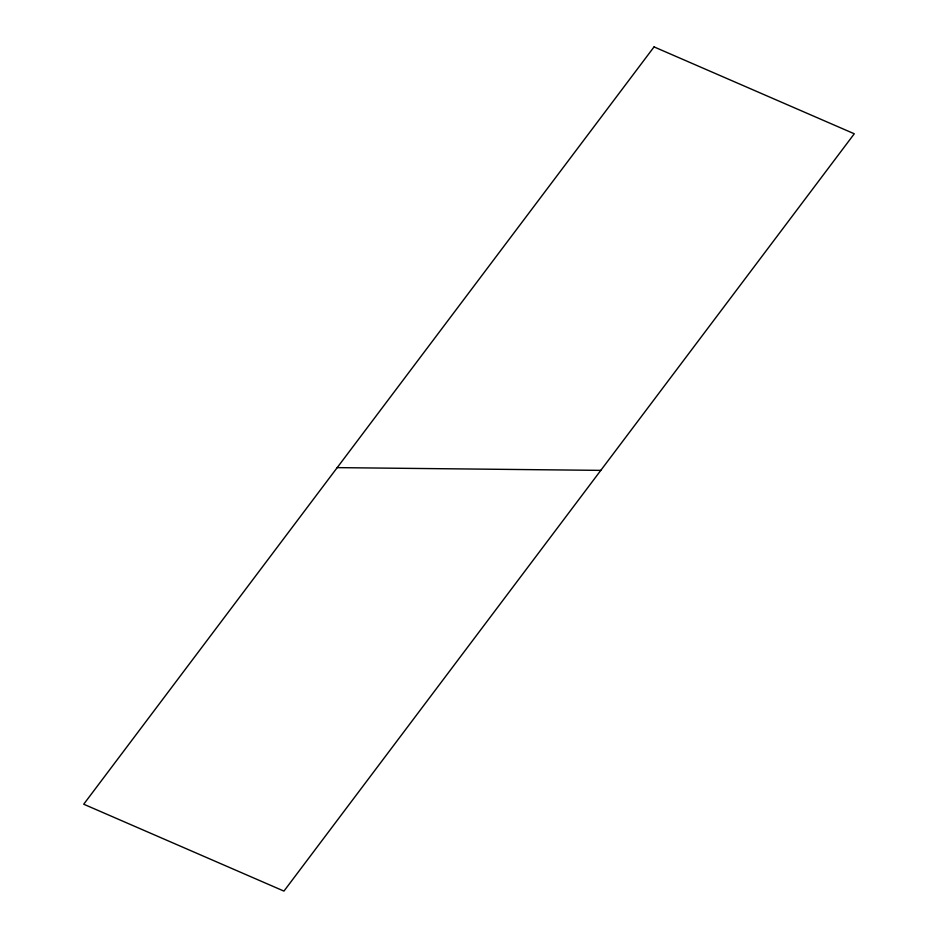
<?xml version="1.0" encoding="UTF-8"?>
<svg xmlns="http://www.w3.org/2000/svg" width="938" height="938" viewBox="0 0 938 938"><rect width="100%" height="100%" fill="white"/><g stroke="black" fill="none" stroke-linecap="round" stroke-linejoin="round"><path stroke-width="1.41" d="M337.199 467.628L600.801 470.372M654.056 46.9L83.717 804.218L283.944 891.1L854.284 133.782L654.056 46.9"/></g></svg>
